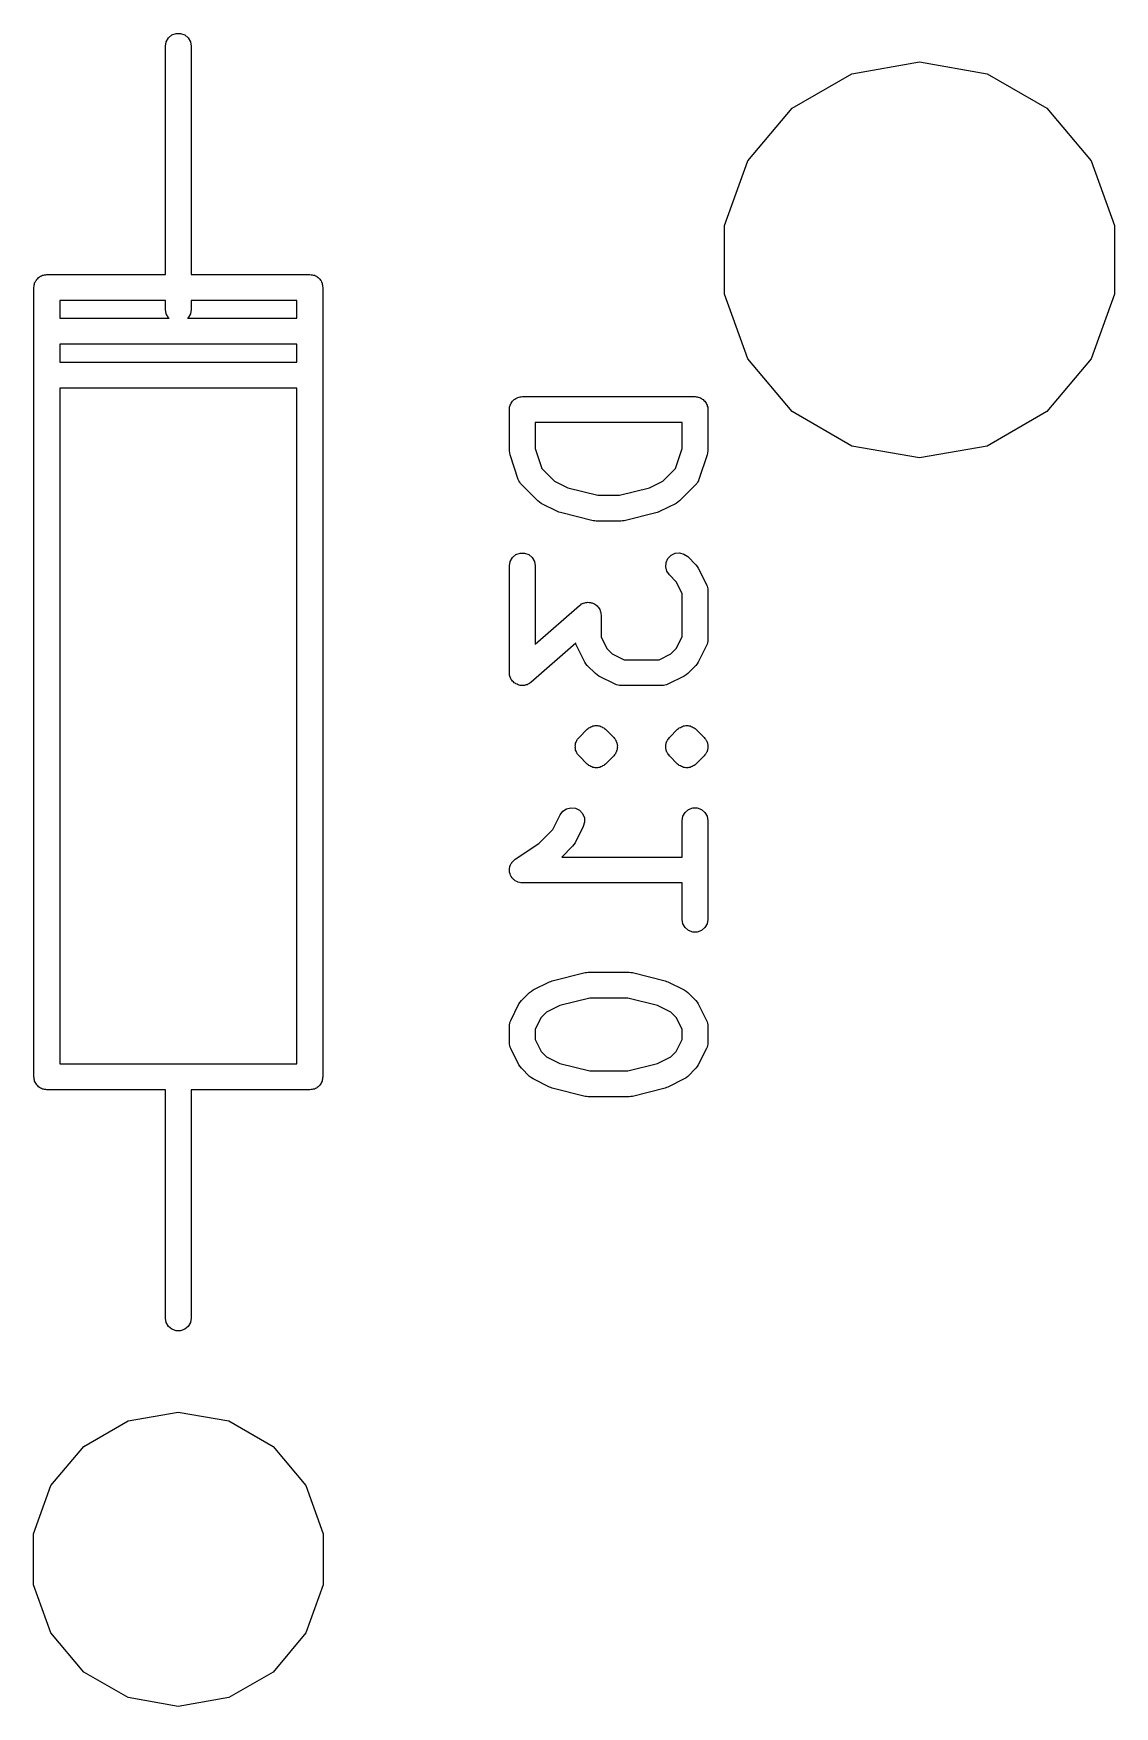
# Model space of a CAD drawing. Extents: x 17 to 274, y -105 to -6.
# Drawn here: x 203.06 to 209.32, y -46.84 to -37.15 of the extents above; entities that cross this region are included whole.
import ezdxf

# ---------------------------------------------------------------- set-up
doc = ezdxf.new("R2010")
doc.units = 0
doc.header["$MEASUREMENT"] = 0
doc.layers.add('BLACK', color=7, linetype='CONTINUOUS')

msp = doc.modelspace()

# ---------------------------------------------------------------- linework, layer by layer
at = {"layer": 'Black'}
for p, q in [((203.822, -37.2225), (203.827, -37.1969)), ((203.827, -37.1969), (203.84, -37.1743)), ((203.84, -37.1743), (203.86, -37.1576)), ((203.86, -37.1576), (203.884, -37.1487)), ((203.884, -37.1487), (203.91, -37.1487)), ((203.91, -37.1487), (203.935, -37.1576)), ((203.935, -37.1576), (203.955, -37.1743)), ((203.955, -37.1743), (203.968, -37.1969)), ((203.968, -37.1969), (203.972, -37.2225)), ((203.822, -38.5445), (203.822, -37.2225)), ((203.972, -37.2225), (203.972, -38.5445)), ((207.452, -37.5811), (207.798, -37.3818)), ((207.798, -37.3818), (208.19, -37.3126)), ((208.19, -37.3126), (208.582, -37.3818)), ((208.582, -37.3818), (208.928, -37.5811)), ((207.196, -37.8863), (207.452, -37.5811)), ((208.928, -37.5811), (209.184, -37.8863)), ((207.06, -38.2608), (207.196, -37.8863)), ((209.184, -37.8863), (209.32, -38.2608)), ((207.06, -38.6592), (207.06, -38.2608)), ((209.32, -38.2608), (209.32, -38.6592)), ((203.083, -38.5671), (203.087, -38.5621)), ((203.087, -38.5621), (203.093, -38.5588)), ((203.093, -38.5588), (203.098, -38.5546)), ((203.098, -38.5546), (203.104, -38.5523)), ((203.104, -38.5523), (203.11, -38.549)), ((203.11, -38.549), (203.116, -38.5479)), ((203.116, -38.5479), (203.122, -38.5457)), ((203.122, -38.5457), (203.129, -38.5457)), ((203.129, -38.5457), (203.135, -38.5445)), ((203.135, -38.5445), (203.822, -38.5445)), ((203.972, -38.5445), (204.659, -38.5445)), ((204.659, -38.5445), (204.666, -38.5457)), ((204.666, -38.5457), (204.672, -38.5457)), ((204.672, -38.5457), (204.679, -38.5479)), ((204.679, -38.5479), (204.685, -38.549)), ((204.685, -38.549), (204.691, -38.5523)), ((204.691, -38.5523), (204.697, -38.5546)), ((204.697, -38.5546), (204.702, -38.5588)), ((204.702, -38.5588), (204.708, -38.5621)), ((204.708, -38.5621), (204.712, -38.5671)), ((203.06, -38.6195), (203.062, -38.6131)), ((203.06, -43.1915), (203.06, -38.6195)), ((203.062, -38.6065), (203.064, -38.6003)), ((203.062, -38.6131), (203.062, -38.6065)), ((203.064, -38.6003), (203.065, -38.5939)), ((203.065, -38.5939), (203.068, -38.5882)), ((203.068, -38.5882), (203.071, -38.582)), ((203.071, -38.582), (203.075, -38.577)), ((203.075, -38.577), (203.078, -38.5713)), ((203.078, -38.5713), (203.083, -38.5671)), ((204.712, -38.5671), (204.717, -38.5713)), ((204.717, -38.5713), (204.72, -38.577)), ((204.72, -38.577), (204.724, -38.582)), ((204.724, -38.582), (204.727, -38.5882)), ((204.727, -38.5882), (204.73, -38.5939)), ((204.73, -38.5939), (204.731, -38.6003)), ((204.731, -38.6003), (204.733, -38.6065)), ((204.733, -38.6065), (204.733, -38.6131)), ((204.733, -38.6131), (204.734, -38.6195)), ((204.734, -38.6195), (204.734, -43.1915)), ((207.196, -39.0337), (207.06, -38.6592)), ((209.32, -38.6592), (209.184, -39.0337)), ((203.21, -38.6945), (203.21, -38.7985)), ((203.822, -38.6945), (203.21, -38.6945)), ((203.822, -38.7465), (203.822, -38.6945)), ((203.827, -38.7722), (203.822, -38.7465)), ((203.972, -38.7465), (203.968, -38.7722)), ((203.972, -38.6945), (203.972, -38.7465)), ((204.584, -38.6945), (203.972, -38.6945)), ((204.584, -38.7985), (204.584, -38.6945)), ((203.21, -38.7985), (203.845, -38.7985)), ((203.84, -38.7947), (203.827, -38.7722)), ((203.845, -38.7985), (203.84, -38.7947)), ((203.955, -38.7947), (203.95, -38.7985)), ((203.95, -38.7985), (204.584, -38.7985)), ((203.968, -38.7722), (203.955, -38.7947)), ((203.21, -38.9485), (203.21, -39.0525)), ((204.584, -38.9485), (203.21, -38.9485)), ((204.584, -39.0525), (204.584, -38.9485)), ((207.452, -39.3389), (207.196, -39.0337)), ((209.184, -39.0337), (208.928, -39.3389)), ((203.21, -39.0525), (204.584, -39.0525)), ((203.21, -39.2025), (203.21, -43.1165)), ((204.584, -39.2025), (203.21, -39.2025)), ((204.584, -43.1165), (204.584, -39.2025)), ((205.815, -39.3269), (205.816, -39.3205)), ((205.815, -39.565), (205.815, -39.3269)), ((205.816, -39.3139), (205.818, -39.3078)), ((205.816, -39.3205), (205.816, -39.3139)), ((205.818, -39.3078), (205.819, -39.3013)), ((205.819, -39.3013), (205.823, -39.2956)), ((205.823, -39.2956), (205.825, -39.2894)), ((205.825, -39.2894), (205.829, -39.2844)), ((205.829, -39.2844), (205.832, -39.2787)), ((205.832, -39.2787), (205.837, -39.2745)), ((205.837, -39.2745), (205.842, -39.2695)), ((205.842, -39.2695), (205.847, -39.2662)), ((205.847, -39.2662), (205.852, -39.262)), ((205.852, -39.262), (205.859, -39.2598)), ((205.859, -39.2598), (205.864, -39.2565)), ((205.864, -39.2565), (205.871, -39.2553)), ((205.871, -39.2553), (205.877, -39.2531)), ((205.877, -39.2531), (205.883, -39.2531)), ((205.883, -39.2531), (205.89, -39.2519)), ((205.89, -39.2519), (206.89, -39.2519)), ((206.89, -39.2519), (206.896, -39.2531)), ((206.896, -39.2531), (206.903, -39.2531)), ((206.903, -39.2531), (206.909, -39.2553)), ((206.909, -39.2553), (206.915, -39.2565)), ((206.915, -39.2565), (206.921, -39.2598)), ((206.921, -39.2598), (206.927, -39.262)), ((206.927, -39.262), (206.932, -39.2662)), ((206.932, -39.2662), (206.938, -39.2695)), ((206.938, -39.2695), (206.942, -39.2745)), ((206.942, -39.2745), (206.947, -39.2787)), ((206.947, -39.2787), (206.951, -39.2844)), ((206.951, -39.2844), (206.955, -39.2894)), ((206.955, -39.2894), (206.957, -39.2956)), ((206.957, -39.2956), (206.96, -39.3013)), ((206.96, -39.3013), (206.961, -39.3078)), ((206.961, -39.3078), (206.964, -39.3139)), ((206.964, -39.3139), (206.964, -39.3205)), ((206.964, -39.3205), (206.965, -39.3269)), ((206.965, -39.3269), (206.965, -39.565)), ((207.798, -39.5382), (207.452, -39.3389)), ((208.928, -39.3389), (208.582, -39.5382)), ((205.965, -39.4019), (205.965, -39.5529)), ((206.815, -39.4019), (205.965, -39.4019)), ((206.815, -39.5529), (206.815, -39.4019)), ((205.817, -39.5769), (205.815, -39.565)), ((205.819, -39.5888), (205.817, -39.5769)), ((205.866, -39.7316), (205.819, -39.5888)), ((205.965, -39.5529), (206.003, -39.6674)), ((206.777, -39.6674), (206.815, -39.5529)), ((206.961, -39.5888), (206.913, -39.7316)), ((206.963, -39.5769), (206.961, -39.5888)), ((206.965, -39.565), (206.963, -39.5769)), ((208.19, -39.6074), (207.798, -39.5382)), ((208.582, -39.5382), (208.19, -39.6074)), ((206.003, -39.6674), (206.077, -39.7415)), ((206.703, -39.7415), (206.777, -39.6674)), ((205.868, -39.7354), (205.866, -39.7316)), ((205.869, -39.7396), (205.868, -39.7354)), ((205.875, -39.7468), (205.869, -39.7396)), ((205.879, -39.7545), (205.875, -39.7468)), ((205.882, -39.7574), (205.879, -39.7545)), ((205.884, -39.7609), (205.882, -39.7574)), ((205.98, -39.8562), (205.884, -39.7609)), ((206.077, -39.7415), (206.154, -39.78)), ((206.154, -39.78), (206.328, -39.8234)), ((206.328, -39.8234), (206.452, -39.8234)), ((206.452, -39.8234), (206.626, -39.78)), ((206.626, -39.78), (206.703, -39.7415)), ((206.895, -39.7609), (206.8, -39.8562)), ((206.898, -39.7574), (206.895, -39.7609)), ((206.901, -39.7545), (206.898, -39.7574)), ((206.905, -39.7468), (206.901, -39.7545)), ((206.91, -39.7396), (206.905, -39.7468)), ((206.911, -39.7354), (206.91, -39.7396)), ((206.913, -39.7316), (206.911, -39.7354)), ((205.99, -39.8631), (205.98, -39.8562)), ((205.999, -39.8702), (205.99, -39.8631)), ((206.094, -39.9178), (205.999, -39.8702)), ((206.102, -39.9202), (206.094, -39.9178)), ((206.11, -39.9235), (206.102, -39.9202)), ((206.677, -39.9202), (206.67, -39.9235)), ((206.685, -39.9178), (206.677, -39.9202)), ((206.781, -39.8702), (206.685, -39.9178)), ((206.79, -39.8631), (206.781, -39.8702)), ((206.8, -39.8562), (206.79, -39.8631)), ((206.3, -39.9711), (206.11, -39.9235)), ((206.309, -39.9718), (206.3, -39.9711)), ((206.318, -39.9734), (206.309, -39.9718)), ((206.461, -39.9734), (206.318, -39.9734)), ((206.47, -39.9718), (206.461, -39.9734)), ((206.479, -39.9711), (206.47, -39.9718)), ((206.67, -39.9235), (206.479, -39.9711)), ((205.815, -40.2317), (205.819, -40.2061)), ((205.819, -40.2061), (205.832, -40.1835)), ((205.832, -40.1835), (205.852, -40.1668)), ((205.852, -40.1668), (205.877, -40.1578)), ((205.877, -40.1578), (205.903, -40.1578)), ((205.903, -40.1578), (205.927, -40.1668)), ((205.927, -40.1668), (205.947, -40.1835)), ((205.947, -40.1835), (205.96, -40.2061)), ((205.96, -40.2061), (205.965, -40.2317)), ((206.722, -40.2123), (206.733, -40.1887)), ((206.733, -40.1887), (206.752, -40.1703)), ((206.752, -40.1703), (206.775, -40.1593)), ((206.775, -40.1593), (206.801, -40.157)), ((206.801, -40.157), (206.826, -40.1637)), ((206.826, -40.1637), (206.848, -40.1787)), ((206.848, -40.1787), (206.895, -40.2263)), ((205.815, -40.8508), (205.815, -40.2317)), ((205.965, -40.2317), (205.965, -40.6855)), ((206.72, -40.2382), (206.722, -40.2123)), ((206.727, -40.2634), (206.72, -40.2382)), ((206.742, -40.2847), (206.727, -40.2634)), ((206.781, -40.3238), (206.742, -40.2847)), ((206.895, -40.2263), (206.902, -40.2361)), ((206.902, -40.2361), (206.909, -40.2458)), ((206.909, -40.2458), (206.957, -40.341)), ((206.815, -40.3923), (206.781, -40.3238)), ((206.815, -40.6426), (206.815, -40.3923)), ((206.957, -40.341), (206.958, -40.3452)), ((206.958, -40.3452), (206.96, -40.3489)), ((206.96, -40.3489), (206.962, -40.3576)), ((206.962, -40.3576), (206.964, -40.366)), ((206.964, -40.366), (206.964, -40.3703)), ((206.964, -40.3703), (206.965, -40.3746)), ((206.965, -40.3746), (206.965, -40.6603)), ((205.965, -40.6855), (206.221, -40.461)), ((206.221, -40.461), (206.228, -40.4572)), ((206.228, -40.4572), (206.233, -40.4525)), ((206.233, -40.4525), (206.239, -40.4505)), ((206.239, -40.4505), (206.244, -40.4475)), ((206.244, -40.4475), (206.251, -40.4461)), ((206.251, -40.4461), (206.258, -40.4436)), ((206.258, -40.4436), (206.264, -40.4436)), ((206.264, -40.4436), (206.269, -40.4424)), ((206.269, -40.4424), (206.276, -40.4436)), ((206.276, -40.4436), (206.284, -40.4436)), ((206.284, -40.4436), (206.289, -40.4455)), ((206.289, -40.4455), (206.295, -40.4464)), ((206.295, -40.4464), (206.301, -40.45)), ((206.301, -40.45), (206.308, -40.4525)), ((206.308, -40.4525), (206.313, -40.4562)), ((206.313, -40.4562), (206.318, -40.459)), ((206.318, -40.459), (206.323, -40.4645)), ((206.323, -40.4645), (206.328, -40.4692)), ((206.328, -40.4692), (206.331, -40.4742)), ((206.331, -40.4742), (206.335, -40.4786)), ((206.335, -40.4786), (206.338, -40.4854)), ((206.338, -40.4854), (206.341, -40.4918)), ((206.341, -40.4918), (206.342, -40.4975)), ((206.342, -40.4975), (206.344, -40.5029)), ((206.344, -40.5029), (206.345, -40.5102)), ((206.345, -40.5102), (206.346, -40.5174)), ((206.346, -40.5174), (206.346, -40.6426)), ((206.199, -40.6797), (205.939, -40.9072)), ((206.2, -40.6859), (206.199, -40.6797)), ((206.202, -40.6897), (206.2, -40.6859)), ((206.204, -40.6938), (206.202, -40.6897)), ((206.251, -40.7891), (206.204, -40.6938)), ((206.346, -40.6426), (206.38, -40.7111)), ((206.781, -40.7111), (206.815, -40.6426)), ((206.957, -40.6938), (206.909, -40.7891)), ((206.958, -40.6897), (206.957, -40.6938)), ((206.96, -40.6859), (206.958, -40.6897)), ((206.962, -40.6773), (206.96, -40.6859)), ((206.964, -40.6689), (206.962, -40.6773)), ((206.965, -40.6603), (206.964, -40.6645)), ((206.964, -40.6645), (206.964, -40.6689)), ((206.258, -40.7987), (206.251, -40.7891)), ((206.38, -40.7111), (206.41, -40.7415)), ((206.41, -40.7415), (206.479, -40.7758)), ((206.479, -40.7758), (206.682, -40.7758)), ((206.682, -40.7758), (206.75, -40.7415)), ((206.75, -40.7415), (206.781, -40.7111)), ((206.909, -40.7891), (206.902, -40.7987)), ((205.816, -40.858), (205.815, -40.8508)), ((205.816, -40.8653), (205.816, -40.858)), ((205.818, -40.8707), (205.816, -40.8653)), ((205.819, -40.8764), (205.818, -40.8707)), ((205.823, -40.8828), (205.819, -40.8764)), ((205.826, -40.8896), (205.823, -40.8828)), ((205.829, -40.894), (205.826, -40.8896)), ((206.265, -40.8086), (206.258, -40.7987)), ((206.313, -40.8562), (206.265, -40.8086)), ((206.323, -40.8631), (206.313, -40.8562)), ((206.332, -40.8702), (206.323, -40.8631)), ((206.428, -40.9178), (206.332, -40.8702)), ((206.828, -40.8702), (206.733, -40.9178)), ((206.838, -40.8631), (206.828, -40.8702)), ((206.848, -40.8562), (206.838, -40.8631)), ((206.895, -40.8086), (206.848, -40.8562)), ((206.902, -40.7987), (206.895, -40.8086)), ((205.832, -40.899), (205.829, -40.894)), ((205.838, -40.9037), (205.832, -40.899)), ((205.843, -40.9092), (205.838, -40.9037)), ((205.848, -40.912), (205.843, -40.9092)), ((205.852, -40.9157), (205.848, -40.912)), ((205.859, -40.9182), (205.852, -40.9157)), ((205.866, -40.9218), (205.859, -40.9182)), ((205.871, -40.9226), (205.866, -40.9218)), ((205.877, -40.9246), (205.871, -40.9226)), ((205.884, -40.9246), (205.877, -40.9246)), ((205.891, -40.9257), (205.884, -40.9246)), ((205.897, -40.9246), (205.891, -40.9257)), ((205.903, -40.9246), (205.897, -40.9246)), ((205.91, -40.9221), (205.903, -40.9246)), ((205.917, -40.9207), (205.91, -40.9221)), ((205.922, -40.9177), (205.917, -40.9207)), ((205.927, -40.9157), (205.922, -40.9177)), ((205.933, -40.911), (205.927, -40.9157)), ((205.939, -40.9072), (205.933, -40.911)), ((206.432, -40.9191), (206.428, -40.9178)), ((206.436, -40.9212), (206.432, -40.9191)), ((206.444, -40.9228), (206.436, -40.9212)), ((206.453, -40.9253), (206.444, -40.9228)), ((206.457, -40.925), (206.453, -40.9253)), ((206.461, -40.9258), (206.457, -40.925)), ((206.699, -40.9258), (206.461, -40.9258)), ((206.704, -40.925), (206.699, -40.9258)), ((206.708, -40.9253), (206.704, -40.925)), ((206.716, -40.9228), (206.708, -40.9253)), ((206.725, -40.9212), (206.716, -40.9228)), ((206.729, -40.9191), (206.725, -40.9212)), ((206.733, -40.9178), (206.729, -40.9191)), ((206.218, -41.2263), (206.265, -41.1787)), ((206.265, -41.1787), (206.271, -41.1749)), ((206.271, -41.1749), (206.275, -41.1703)), ((206.275, -41.1703), (206.281, -41.1675)), ((206.281, -41.1675), (206.287, -41.1637)), ((206.287, -41.1637), (206.293, -41.162)), ((206.293, -41.162), (206.299, -41.1593)), ((206.299, -41.1593), (206.306, -41.1587)), ((206.306, -41.1587), (206.312, -41.157)), ((206.312, -41.157), (206.318, -41.1576)), ((206.318, -41.1576), (206.325, -41.157)), ((206.325, -41.157), (206.331, -41.1587)), ((206.331, -41.1587), (206.338, -41.1593)), ((206.338, -41.1593), (206.344, -41.162)), ((206.344, -41.162), (206.35, -41.1637)), ((206.35, -41.1637), (206.355, -41.1675)), ((206.355, -41.1675), (206.361, -41.1703)), ((206.361, -41.1703), (206.366, -41.1749)), ((206.366, -41.1749), (206.371, -41.1787)), ((206.371, -41.1787), (206.419, -41.2263)), ((206.742, -41.2263), (206.789, -41.1787)), ((206.789, -41.1787), (206.795, -41.1749)), ((206.795, -41.1749), (206.799, -41.1703)), ((206.799, -41.1703), (206.805, -41.1675)), ((206.805, -41.1675), (206.811, -41.1637)), ((206.811, -41.1637), (206.817, -41.162)), ((206.817, -41.162), (206.823, -41.1593)), ((206.823, -41.1593), (206.829, -41.1587)), ((206.829, -41.1587), (206.836, -41.157)), ((206.836, -41.157), (206.842, -41.1576)), ((206.842, -41.1576), (206.849, -41.157)), ((206.849, -41.157), (206.855, -41.1587)), ((206.855, -41.1587), (206.862, -41.1593)), ((206.862, -41.1593), (206.868, -41.162)), ((206.868, -41.162), (206.874, -41.1637)), ((206.874, -41.1637), (206.879, -41.1675)), ((206.879, -41.1675), (206.885, -41.1703)), ((206.885, -41.1703), (206.89, -41.1749)), ((206.89, -41.1749), (206.895, -41.1787)), ((206.895, -41.1787), (206.943, -41.2263)), ((206.196, -41.2728), (206.197, -41.2696)), ((206.197, -41.2793), (206.196, -41.2728)), ((206.197, -41.2663), (206.198, -41.2632)), ((206.197, -41.2696), (206.197, -41.2663)), ((206.198, -41.2599), (206.201, -41.254)), ((206.198, -41.2632), (206.198, -41.2599)), ((206.201, -41.254), (206.203, -41.2476)), ((206.203, -41.2476), (206.205, -41.2449)), ((206.205, -41.2449), (206.206, -41.2418)), ((206.206, -41.2418), (206.208, -41.2393)), ((206.208, -41.2393), (206.209, -41.2363)), ((206.209, -41.2363), (206.214, -41.2317)), ((206.214, -41.2317), (206.218, -41.2263)), ((206.419, -41.2263), (206.423, -41.2317)), ((206.423, -41.2317), (206.427, -41.2363)), ((206.427, -41.2363), (206.429, -41.2393)), ((206.429, -41.2393), (206.431, -41.2418)), ((206.431, -41.2418), (206.432, -41.2449)), ((206.432, -41.2449), (206.434, -41.2476)), ((206.434, -41.2476), (206.436, -41.254)), ((206.436, -41.254), (206.438, -41.2599)), ((206.438, -41.2599), (206.439, -41.2632)), ((206.439, -41.2632), (206.44, -41.2663)), ((206.44, -41.2663), (206.44, -41.2696)), ((206.44, -41.2696), (206.441, -41.2728)), ((206.441, -41.2728), (206.44, -41.2793)), ((206.72, -41.2728), (206.721, -41.2696)), ((206.72, -41.2793), (206.72, -41.2728)), ((206.721, -41.2663), (206.722, -41.2632)), ((206.721, -41.2696), (206.721, -41.2663)), ((206.722, -41.2599), (206.725, -41.254)), ((206.722, -41.2632), (206.722, -41.2599)), ((206.725, -41.254), (206.727, -41.2476)), ((206.727, -41.2476), (206.729, -41.2449)), ((206.729, -41.2449), (206.73, -41.2418)), ((206.73, -41.2418), (206.732, -41.2393)), ((206.732, -41.2393), (206.733, -41.2363)), ((206.733, -41.2363), (206.738, -41.2317)), ((206.738, -41.2317), (206.742, -41.2263)), ((206.943, -41.2263), (206.947, -41.2317)), ((206.947, -41.2317), (206.951, -41.2363)), ((206.951, -41.2363), (206.953, -41.2393)), ((206.953, -41.2393), (206.955, -41.2418)), ((206.955, -41.2418), (206.956, -41.2449)), ((206.956, -41.2449), (206.958, -41.2476)), ((206.958, -41.2476), (206.96, -41.254)), ((206.96, -41.254), (206.962, -41.2599)), ((206.962, -41.2599), (206.963, -41.2632)), ((206.963, -41.2632), (206.964, -41.2663)), ((206.964, -41.2663), (206.964, -41.2696)), ((206.964, -41.2696), (206.965, -41.2728)), ((206.965, -41.2728), (206.964, -41.2793)), ((206.196, -41.2859), (206.197, -41.2793)), ((206.197, -41.289), (206.196, -41.2859)), ((206.197, -41.2924), (206.197, -41.289)), ((206.198, -41.2955), (206.197, -41.2924)), ((206.198, -41.2987), (206.198, -41.2955)), ((206.201, -41.3047), (206.198, -41.2987)), ((206.203, -41.311), (206.201, -41.3047)), ((206.205, -41.3137), (206.203, -41.311)), ((206.206, -41.3168), (206.205, -41.3137)), ((206.208, -41.3194), (206.206, -41.3168)), ((206.209, -41.3223), (206.208, -41.3194)), ((206.214, -41.327), (206.209, -41.3223)), ((206.218, -41.3324), (206.214, -41.327)), ((206.265, -41.38), (206.218, -41.3324)), ((206.419, -41.3324), (206.371, -41.38)), ((206.423, -41.327), (206.419, -41.3324)), ((206.427, -41.3223), (206.423, -41.327)), ((206.429, -41.3194), (206.427, -41.3223)), ((206.431, -41.3168), (206.429, -41.3194)), ((206.432, -41.3137), (206.431, -41.3168)), ((206.434, -41.311), (206.432, -41.3137)), ((206.436, -41.3047), (206.434, -41.311)), ((206.438, -41.2987), (206.436, -41.3047)), ((206.439, -41.2955), (206.438, -41.2987)), ((206.44, -41.2924), (206.439, -41.2955)), ((206.44, -41.2793), (206.441, -41.2859)), ((206.441, -41.2859), (206.44, -41.2891)), ((206.44, -41.2891), (206.44, -41.2924)), ((206.72, -41.2859), (206.72, -41.2793)), ((206.721, -41.289), (206.72, -41.2859)), ((206.721, -41.2924), (206.721, -41.289)), ((206.722, -41.2955), (206.721, -41.2924)), ((206.722, -41.2987), (206.722, -41.2955)), ((206.725, -41.3047), (206.722, -41.2987)), ((206.727, -41.311), (206.725, -41.3047)), ((206.729, -41.3137), (206.727, -41.311)), ((206.73, -41.3168), (206.729, -41.3137)), ((206.732, -41.3194), (206.73, -41.3168)), ((206.733, -41.3223), (206.732, -41.3194)), ((206.738, -41.327), (206.733, -41.3223)), ((206.742, -41.3324), (206.738, -41.327)), ((206.789, -41.38), (206.742, -41.3324)), ((206.943, -41.3324), (206.895, -41.38)), ((206.947, -41.327), (206.943, -41.3324)), ((206.951, -41.3223), (206.947, -41.327)), ((206.953, -41.3194), (206.951, -41.3223)), ((206.955, -41.3168), (206.953, -41.3194)), ((206.956, -41.3137), (206.955, -41.3168)), ((206.958, -41.311), (206.956, -41.3137)), ((206.96, -41.3047), (206.958, -41.311)), ((206.962, -41.2987), (206.96, -41.3047)), ((206.963, -41.2955), (206.962, -41.2987)), ((206.964, -41.2924), (206.963, -41.2955)), ((206.964, -41.2793), (206.965, -41.2859)), ((206.965, -41.2859), (206.964, -41.2891)), ((206.964, -41.2891), (206.964, -41.2924)), ((206.271, -41.3837), (206.265, -41.38)), ((206.275, -41.3884), (206.271, -41.3837)), ((206.281, -41.3912), (206.275, -41.3884)), ((206.287, -41.3949), (206.281, -41.3912)), ((206.293, -41.3966), (206.287, -41.3949)), ((206.299, -41.3994), (206.293, -41.3966)), ((206.306, -41.4), (206.299, -41.3994)), ((206.312, -41.4017), (206.306, -41.4)), ((206.318, -41.4011), (206.312, -41.4017)), ((206.325, -41.4017), (206.318, -41.4011)), ((206.331, -41.4), (206.325, -41.4017)), ((206.338, -41.3994), (206.331, -41.4)), ((206.344, -41.3966), (206.338, -41.3994)), ((206.35, -41.3949), (206.344, -41.3966)), ((206.355, -41.3912), (206.35, -41.3949)), ((206.361, -41.3884), (206.355, -41.3912)), ((206.366, -41.3837), (206.361, -41.3884)), ((206.371, -41.38), (206.366, -41.3837)), ((206.795, -41.3837), (206.789, -41.38)), ((206.799, -41.3884), (206.795, -41.3837)), ((206.805, -41.3912), (206.799, -41.3884)), ((206.811, -41.3949), (206.805, -41.3912)), ((206.817, -41.3966), (206.811, -41.3949)), ((206.823, -41.3994), (206.817, -41.3966)), ((206.829, -41.4), (206.823, -41.3994)), ((206.836, -41.4017), (206.829, -41.4)), ((206.842, -41.4011), (206.836, -41.4017)), ((206.849, -41.4017), (206.842, -41.4011)), ((206.855, -41.4), (206.849, -41.4017)), ((206.862, -41.3994), (206.855, -41.4)), ((206.868, -41.3966), (206.862, -41.3994)), ((206.874, -41.3949), (206.868, -41.3966)), ((206.879, -41.3912), (206.874, -41.3949)), ((206.885, -41.3884), (206.879, -41.3912)), ((206.89, -41.3837), (206.885, -41.3884)), ((206.895, -41.38), (206.89, -41.3837)), ((206.108, -41.6744), (206.124, -41.6534)), ((206.124, -41.6534), (206.146, -41.6391)), ((206.146, -41.6391), (206.171, -41.633)), ((206.171, -41.633), (206.197, -41.636)), ((206.197, -41.636), (206.22, -41.6477)), ((206.22, -41.6477), (206.238, -41.6666)), ((206.819, -41.6822), (206.832, -41.6597)), ((206.832, -41.6597), (206.852, -41.6429)), ((206.852, -41.6429), (206.877, -41.634)), ((206.877, -41.634), (206.903, -41.634)), ((206.903, -41.634), (206.927, -41.6429)), ((206.927, -41.6429), (206.947, -41.6597)), ((206.947, -41.6597), (206.96, -41.6822)), ((205.985, -41.8401), (206.066, -41.7587)), ((206.066, -41.7587), (206.108, -41.6744)), ((206.243, -41.7414), (206.195, -41.8367)), ((206.238, -41.6666), (206.249, -41.6905)), ((206.25, -41.7165), (206.243, -41.7414)), ((206.249, -41.6905), (206.25, -41.7165)), ((206.815, -41.7079), (206.819, -41.6822)), ((206.815, -41.9186), (206.815, -41.7079)), ((206.96, -41.6822), (206.965, -41.7079)), ((206.965, -41.7079), (206.965, -42.2793)), ((205.848, -41.9312), (205.985, -41.8401)), ((206.181, -41.8562), (206.119, -41.9186)), ((206.188, -41.8463), (206.181, -41.8562)), ((206.195, -41.8367), (206.188, -41.8463)), ((205.822, -41.9645), (205.825, -41.9561)), ((205.825, -41.9561), (205.828, -41.9529)), ((205.828, -41.9529), (205.829, -41.9492)), ((205.829, -41.9492), (205.836, -41.943)), ((205.836, -41.943), (205.842, -41.9362)), ((205.842, -41.9362), (205.845, -41.9341)), ((205.845, -41.9341), (205.848, -41.9312)), ((206.119, -41.9186), (206.815, -41.9186)), ((205.815, -41.9984), (205.816, -41.9895)), ((205.816, -42.0025), (205.815, -41.9984)), ((205.816, -41.9806), (205.817, -41.9767)), ((205.816, -41.9895), (205.816, -41.9806)), ((205.816, -42.0066), (205.816, -42.0025)), ((205.819, -42.0151), (205.816, -42.0066)), ((205.817, -41.9767), (205.818, -41.9726)), ((205.818, -41.9726), (205.822, -41.9645)), ((205.821, -42.0237), (205.819, -42.0151)), ((205.823, -42.0272), (205.821, -42.0237)), ((205.825, -42.0311), (205.823, -42.0272)), ((205.831, -42.038), (205.825, -42.0311)), ((205.836, -42.0454), (205.831, -42.038)), ((205.839, -42.0479), (205.836, -42.0454)), ((205.842, -42.0511), (205.839, -42.0479)), ((205.849, -42.0555), (205.842, -42.0511)), ((205.857, -42.0608), (205.849, -42.0555)), ((205.861, -42.062), (205.857, -42.0608)), ((205.864, -42.0641), (205.861, -42.062)), ((205.873, -42.0656), (205.864, -42.0641)), ((205.882, -42.0682), (205.873, -42.0656)), ((205.886, -42.0679), (205.882, -42.0682)), ((205.89, -42.0686), (205.886, -42.0679)), ((206.815, -42.0686), (205.89, -42.0686)), ((206.815, -42.2793), (206.815, -42.0686)), ((206.819, -42.305), (206.815, -42.2793)), ((206.832, -42.3275), (206.819, -42.305)), ((206.852, -42.3443), (206.832, -42.3275)), ((206.947, -42.3275), (206.927, -42.3443)), ((206.96, -42.305), (206.947, -42.3275)), ((206.965, -42.2793), (206.96, -42.305)), ((206.877, -42.3532), (206.852, -42.3443)), ((206.903, -42.3532), (206.877, -42.3532)), ((206.927, -42.3443), (206.903, -42.3532)), ((206.062, -42.6351), (206.253, -42.5875)), ((206.253, -42.5875), (206.262, -42.5869)), ((206.262, -42.5869), (206.271, -42.5853)), ((206.271, -42.5853), (206.509, -42.5853)), ((206.509, -42.5853), (206.518, -42.5869)), ((206.518, -42.5869), (206.527, -42.5875)), ((206.527, -42.5875), (206.718, -42.6351)), ((205.884, -42.7501), (205.932, -42.7025)), ((205.932, -42.7025), (205.942, -42.6956)), ((205.942, -42.6956), (205.952, -42.6884)), ((205.952, -42.6884), (206.047, -42.6408)), ((206.047, -42.6408), (206.055, -42.6385)), ((206.055, -42.6385), (206.062, -42.6351)), ((206.718, -42.6351), (206.725, -42.6385)), ((206.725, -42.6385), (206.733, -42.6408)), ((206.733, -42.6408), (206.828, -42.6884)), ((206.828, -42.6884), (206.838, -42.6956)), ((206.838, -42.6956), (206.848, -42.7025)), ((206.848, -42.7025), (206.895, -42.7501)), ((205.823, -42.8648), (205.87, -42.7696)), ((205.87, -42.7696), (205.878, -42.7599)), ((205.878, -42.7599), (205.884, -42.7501)), ((206.03, -42.8172), (205.999, -42.8476)), ((206.106, -42.7787), (206.03, -42.8172)), ((206.28, -42.7353), (206.106, -42.7787)), ((206.5, -42.7353), (206.28, -42.7353)), ((206.673, -42.7787), (206.5, -42.7353)), ((206.75, -42.8172), (206.673, -42.7787)), ((206.781, -42.8476), (206.75, -42.8172)), ((206.895, -42.7501), (206.902, -42.7599)), ((206.902, -42.7599), (206.909, -42.7696)), ((206.909, -42.7696), (206.957, -42.8648)), ((205.815, -42.8898), (205.818, -42.8814)), ((205.816, -42.8941), (205.815, -42.8898)), ((205.815, -42.8984), (205.816, -42.8941)), ((205.815, -42.9936), (205.815, -42.8984)), ((205.818, -42.8814), (205.819, -42.8727)), ((205.819, -42.8727), (205.822, -42.869)), ((205.822, -42.869), (205.823, -42.8648)), ((205.999, -42.8476), (205.965, -42.9161)), ((205.965, -42.9161), (205.965, -42.9759)), ((206.815, -42.9161), (206.781, -42.8476)), ((206.815, -42.9759), (206.815, -42.9161)), ((206.957, -42.8648), (206.958, -42.869)), ((206.958, -42.869), (206.96, -42.8727)), ((206.96, -42.8727), (206.962, -42.8814)), ((206.962, -42.8814), (206.964, -42.8898)), ((206.964, -42.8898), (206.964, -42.8941)), ((206.964, -42.8941), (206.965, -42.8984)), ((206.965, -42.8984), (206.965, -42.9936)), ((205.816, -42.9979), (205.815, -42.9936)), ((205.815, -43.0022), (205.816, -42.9979)), ((205.818, -43.0106), (205.815, -43.0022)), ((205.819, -43.0193), (205.818, -43.0106)), ((205.822, -43.023), (205.819, -43.0193)), ((205.965, -42.9759), (205.999, -43.0444)), ((206.781, -43.0444), (206.815, -42.9759)), ((206.96, -43.0193), (206.958, -43.023)), ((206.962, -43.0106), (206.96, -43.0193)), ((206.964, -43.0022), (206.962, -43.0106)), ((206.965, -42.9936), (206.964, -42.9979)), ((206.964, -42.9979), (206.964, -43.0022)), ((203.21, -43.1165), (204.584, -43.1165)), ((205.823, -43.0272), (205.822, -43.023)), ((205.87, -43.1224), (205.823, -43.0272)), ((205.999, -43.0444), (206.03, -43.0748)), ((206.03, -43.0748), (206.106, -43.1133)), ((206.106, -43.1133), (206.28, -43.1567)), ((206.5, -43.1567), (206.673, -43.1133)), ((206.673, -43.1133), (206.75, -43.0748)), ((206.75, -43.0748), (206.781, -43.0444)), ((206.957, -43.0272), (206.909, -43.1224)), ((206.958, -43.023), (206.957, -43.0272)), ((203.062, -43.198), (203.06, -43.1915)), ((203.062, -43.2045), (203.062, -43.198)), ((203.064, -43.2107), (203.062, -43.2045)), ((203.065, -43.2172), (203.064, -43.2107)), ((204.731, -43.2107), (204.73, -43.2172)), ((204.733, -43.2045), (204.731, -43.2107)), ((204.734, -43.1915), (204.733, -43.198)), ((204.733, -43.198), (204.733, -43.2045)), ((205.878, -43.1321), (205.87, -43.1224)), ((205.884, -43.1419), (205.878, -43.1321)), ((205.932, -43.1895), (205.884, -43.1419)), ((205.942, -43.1964), (205.932, -43.1895)), ((205.952, -43.2036), (205.942, -43.1964)), ((206.047, -43.2512), (205.952, -43.2036)), ((206.28, -43.1567), (206.5, -43.1567)), ((206.828, -43.2036), (206.733, -43.2512)), ((206.838, -43.1964), (206.828, -43.2036)), ((206.848, -43.1895), (206.838, -43.1964)), ((206.895, -43.1419), (206.848, -43.1895)), ((206.902, -43.1321), (206.895, -43.1419)), ((206.909, -43.1224), (206.902, -43.1321)), ((203.068, -43.2229), (203.065, -43.2172)), ((203.071, -43.229), (203.068, -43.2229)), ((203.075, -43.234), (203.071, -43.229)), ((203.078, -43.2397), (203.075, -43.234)), ((203.083, -43.2439), (203.078, -43.2397)), ((203.087, -43.249), (203.083, -43.2439)), ((203.093, -43.2523), (203.087, -43.249)), ((203.098, -43.2565), (203.093, -43.2523)), ((203.104, -43.2587), (203.098, -43.2565)), ((203.11, -43.262), (203.104, -43.2587)), ((203.116, -43.2631), (203.11, -43.262)), ((203.122, -43.2654), (203.116, -43.2631)), ((203.129, -43.2654), (203.122, -43.2654)), ((203.135, -43.2665), (203.129, -43.2654)), ((203.822, -43.2665), (203.135, -43.2665)), ((203.822, -44.5885), (203.822, -43.2665)), ((204.659, -43.2665), (203.972, -43.2665)), ((203.972, -43.2665), (203.972, -44.5885)), ((204.666, -43.2654), (204.659, -43.2665)), ((204.672, -43.2654), (204.666, -43.2654)), ((204.679, -43.2631), (204.672, -43.2654)), ((204.685, -43.262), (204.679, -43.2631)), ((204.691, -43.2587), (204.685, -43.262)), ((204.697, -43.2565), (204.691, -43.2587)), ((204.702, -43.2523), (204.697, -43.2565)), ((204.708, -43.249), (204.702, -43.2523)), ((204.712, -43.2439), (204.708, -43.249)), ((204.717, -43.2397), (204.712, -43.2439)), ((204.72, -43.234), (204.717, -43.2397)), ((204.724, -43.229), (204.72, -43.234)), ((204.727, -43.2229), (204.724, -43.229)), ((204.73, -43.2172), (204.727, -43.2229)), ((206.055, -43.2535), (206.047, -43.2512)), ((206.062, -43.2569), (206.055, -43.2535)), ((206.253, -43.3045), (206.062, -43.2569)), ((206.262, -43.3051), (206.253, -43.3045)), ((206.271, -43.3067), (206.262, -43.3051)), ((206.509, -43.3067), (206.271, -43.3067)), ((206.518, -43.3051), (206.509, -43.3067)), ((206.527, -43.3045), (206.518, -43.3051)), ((206.718, -43.2569), (206.527, -43.3045)), ((206.725, -43.2535), (206.718, -43.2569)), ((206.733, -43.2512), (206.725, -43.2535)), ((203.827, -44.6142), (203.822, -44.5885)), ((203.84, -44.6367), (203.827, -44.6142)), ((203.86, -44.6535), (203.84, -44.6367)), ((203.884, -44.6624), (203.86, -44.6535)), ((203.91, -44.6624), (203.884, -44.6624)), ((203.935, -44.6535), (203.91, -44.6624)), ((203.955, -44.6367), (203.935, -44.6535)), ((203.968, -44.6142), (203.955, -44.6367)), ((203.972, -44.5885), (203.968, -44.6142)), ((203.606, -45.1841), (203.897, -45.1326)), ((203.897, -45.1326), (204.189, -45.1841)), ((203.349, -45.3322), (203.606, -45.1841)), ((204.189, -45.1841), (204.446, -45.3322)), ((203.159, -45.5591), (203.349, -45.3322)), ((204.446, -45.3322), (204.636, -45.5591)), ((203.058, -45.8374), (203.159, -45.5591)), ((204.636, -45.5591), (204.737, -45.8374)), ((203.058, -46.1336), (203.058, -45.8374)), ((204.737, -45.8374), (204.737, -46.1336)), ((203.159, -46.412), (203.058, -46.1336)), ((204.737, -46.1336), (204.636, -46.412)), ((203.349, -46.6389), (203.159, -46.412)), ((204.636, -46.412), (204.446, -46.6389)), ((203.606, -46.787), (203.349, -46.6389)), ((204.446, -46.6389), (204.189, -46.787)), ((203.897, -46.8384), (203.606, -46.787)), ((204.189, -46.787), (203.897, -46.8384))]:
    msp.add_line(p, q, dxfattribs=at)

doc.saveas('drawing.dxf')
